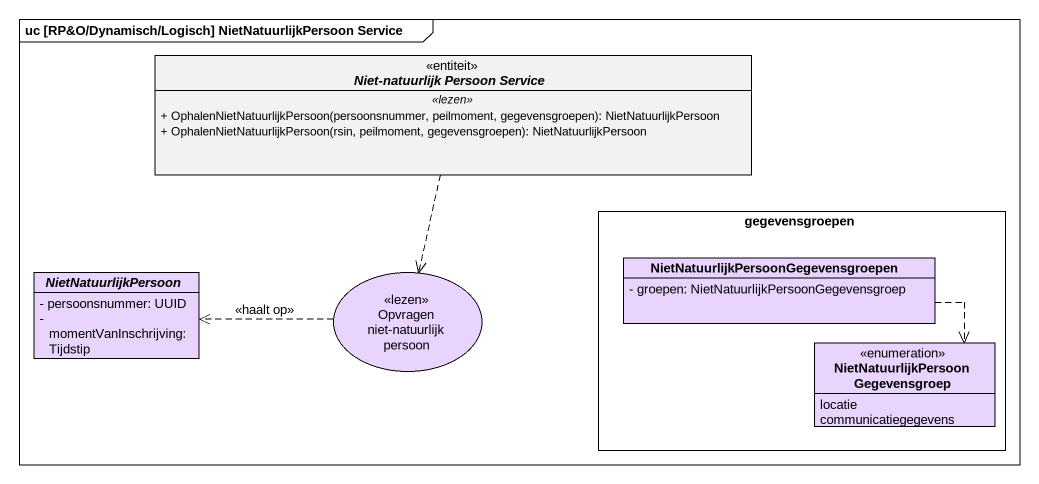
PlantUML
@startuml
mainframe uc [RP&O/Dynamisch/Logisch] NietNatuurlijkPersoon Service
allowmixing
hide circle
hide empty members
skinparam classAttributeIconSize 0
interface "Niet-natuurlijk Persoon Service" as Niet_natuurlijk_Persoon <<entiteit>> {
  .. <<lezen>> ..
  + OphalenNietNatuurlijkPersoon(persoonsnummer, peilmoment, gegevensgroepen): NietNatuurlijkPersoon
  + OphalenNietNatuurlijkPersoon(rsin, peilmoment, gegevensgroepen): NietNatuurlijkPersoon
}
rectangle gegevensgroepen {
  class "NietNatuurlijkPersoonGegevensgroepen" as NietNatuurlijkPersoonGegeven #E9D4FE {
    - groepen: NietNatuurlijkPersoonGegevensgroep
  }
  enum "NietNatuurlijkPersoonGegevensgroep" as NietNatuurlijkPersoonGegeven_2 #E9D4FE {
    locatie
    communicatiegegevens
  }
}
abstract class NietNatuurlijkPersoon #E9D4FE {
  - persoonsnummer: UUID
  - momentVanInschrijving: Tijdstip
}
usecase "Opvragen niet-natuurlijk persoon" as Opvragen_niet_natuurlijk <<lezen>> #E9D4FE
Niet_natuurlijk_Persoon ..> Opvragen_niet_natuurlijk
Opvragen_niet_natuurlijk .left.> NietNatuurlijkPersoon : <<haalt op>>
NietNatuurlijkPersoonGegeven ..> NietNatuurlijkPersoonGegeven_2
@enduml
